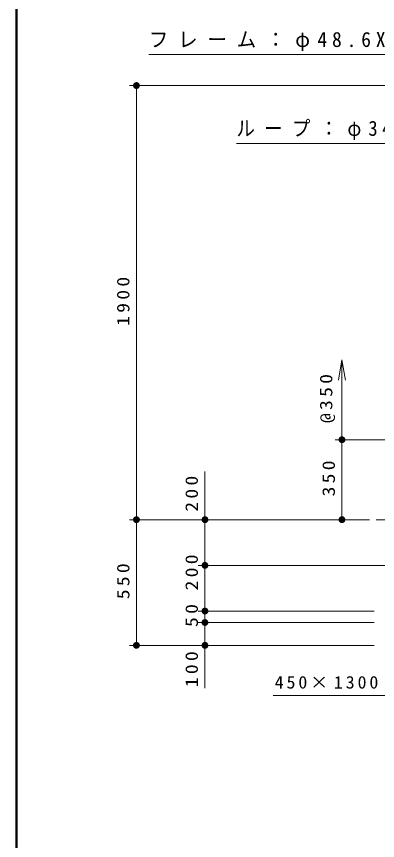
# Model space of a CAD drawing. Units: millimetres on the paper, scale 1:30. Extents: x -365 to 0, y -40 to 257.
# Drawn here: x -365 to -312.3, y 32.3 to 152.5 of the extents above; entities that cross this region are included whole.
import ezdxf

# ---------------------------------------------------------------- set-up
doc = ezdxf.new("R2010")
doc.units = ezdxf.units.MM
doc.linetypes.add('USER3', pattern=[8, 3, -1, 1, -1, 1, -1])
doc.layers.add('LY_1', color=7, linetype='Continuous', lineweight=13)
doc.styles.add('ＭＳ ゴシック', font='')
doc.styles.get('ＭＳ ゴシック').set_extended_font_data('MS Gothic')

# ---------------------------------------------------------------- blocks, each defined once
blk = doc.blocks.new('filled_dot')
at = {"color": 0, "linetype": 'Continuous', "lineweight": -2, "const_width": 1.25}
blk.add_lwpolyline([(-0.625, 0, 1), (0.625, 0, 1)], format="xyb", close=True, dxfattribs=at)
blk = doc.blocks.new('open_arrow')
at = {"color": 0, "linetype": 'Continuous', "lineweight": -2}
blk.add_lwpolyline([(7.5, 1.25), (0, 0), (7.5, -1.25)], dxfattribs=at)

msp = doc.modelspace()

# ---------------------------------------------------------------- linework, layer by layer
at = {"layer": 'LY_1', "lineweight": 50}
msp.add_line((-365, 257), (-365, 0), dxfattribs=at)
at = {"layer": 'LY_1'}
for p, q in [((-345.675, 146.993), (-303.666, 146.993)), ((-281.841, 142.465), (-348.483, 142.465)), ((-347.483, 79.132), (-347.483, 142.465)), ((-332.889, 134.026), (-299.874, 134.026)), ((-317.483, 90.798), (-317.483, 102.465)), ((-307.916, 90.798), (-318.483, 90.798)), ((-317.483, 79.132), (-317.483, 90.798)), ((-337.483, 72.465), (-337.483, 86.153)), ((-313.483, 79.132), (-348.483, 79.132)), ((-347.483, 60.798), (-347.483, 79.132)), ((-313.483, 79.132), (-338.483, 79.132)), ((-313.483, 79.132), (-318.483, 79.132)), ((-311.101, 72.465), (-338.483, 72.465)), ((-337.483, 65.798), (-337.483, 72.465)), ((-312.768, 65.798), (-338.483, 65.798)), ((-337.483, 64.132), (-337.483, 65.798)), ((-312.768, 64.132), (-338.483, 64.132)), ((-337.483, 54.551), (-337.483, 64.132)), ((-312.768, 60.798), (-348.483, 60.798)), ((-312.768, 60.798), (-338.483, 60.798)), ((-296.768, 53.464), (-327.527, 53.464))]:
    msp.add_line(p, q, dxfattribs=at)
at = {"layer": 'LY_1', "linetype": 'USER3'}
msp.add_line((-312.483, 79.132), (-195.053, 79.132), dxfattribs=at)

# ---------------------------------------------------------------- block references
at = {"layer": 'LY_1'}
for name, p, xscale, yscale, rotation in [('filled_dot', (-347.483, 142.465), 0.4, 0.4, 270), ('open_arrow', (-317.483, 102.465), 0.399, 0.399, 270), ('filled_dot', (-317.483, 90.798), 0.4, 0.4, 270), ('filled_dot', (-317.483, 90.798), 0.399, 0.399, 90), ('filled_dot', (-347.483, 79.132), 0.4, 0.4, 270), ('filled_dot', (-347.483, 79.132), 0.4, 0.4, 90), ('filled_dot', (-337.483, 79.132), 0.4, 0.4, 270), ('filled_dot', (-317.483, 79.132), 0.4, 0.4, 90), ('filled_dot', (-337.483, 72.465), 0.4, 0.4, 270), ('filled_dot', (-337.483, 72.465), 0.4, 0.4, 90), ('filled_dot', (-337.483, 65.798), 0.4, 0.4, 270), ('filled_dot', (-337.483, 65.798), 0.4, 0.4, 90), ('filled_dot', (-337.483, 64.132), 0.4, 0.4, 270), ('filled_dot', (-337.483, 64.132), 0.4, 0.4, 90), ('filled_dot', (-347.483, 60.798), 0.4, 0.4, 90), ('filled_dot', (-337.483, 60.798), 0.4, 0.4, 90)]:
    msp.add_blockref(name, p, dxfattribs=dict(at, xscale=xscale, yscale=yscale, rotation=rotation))

# ---------------------------------------------------------------- texts
at = {"layer": 'LY_1', "style": 'ＭＳ ゴシック'}
for s, insert, char_height, attachment_point in [('\\T1.5;\\W0.95;フレーム：φ48.6X3.5', (-345.675, 147.493), 2.199, 7), ('\\T1.5;\\W0.9;ループ：φ34X3.2', (-332.889, 134.526), 2.199, 7), ('\\T1.32;\\W1.05;450×1300', (-319.527, 54.464), 1.833, 8)]:
    msp.add_mtext(s, dxfattribs=dict(at, insert=insert, char_height=char_height, attachment_point=attachment_point))
at = {"layer": 'LY_1', "char_height": 1.833, "attachment_point": 8, "rotation": 90, "style": 'ＭＳ ゴシック'}
for s, insert in [('\\T1.33;\\W1.15;1900', (-348.483, 111.219)), ('\\T1.33;\\W1.15;@350', (-318.483, 97.041)), ('\\T1.33;\\W1.15;350', (-318.483, 85.38)), ('\\T1.33;\\W1.15;200', (-338.483, 83.153)), ('\\T1.33;\\W1.15;200', (-338.483, 71.671)), ('\\T1.33;\\W1.15;550', (-348.483, 70.38)), ('\\T1.34;\\W1.15;50', (-338.483, 65.393)), ('\\T1.33;\\W1.15;100', (-338.483, 57.551))]:
    msp.add_mtext(s, dxfattribs=dict(at, insert=insert))

doc.saveas('drawing.dxf')
